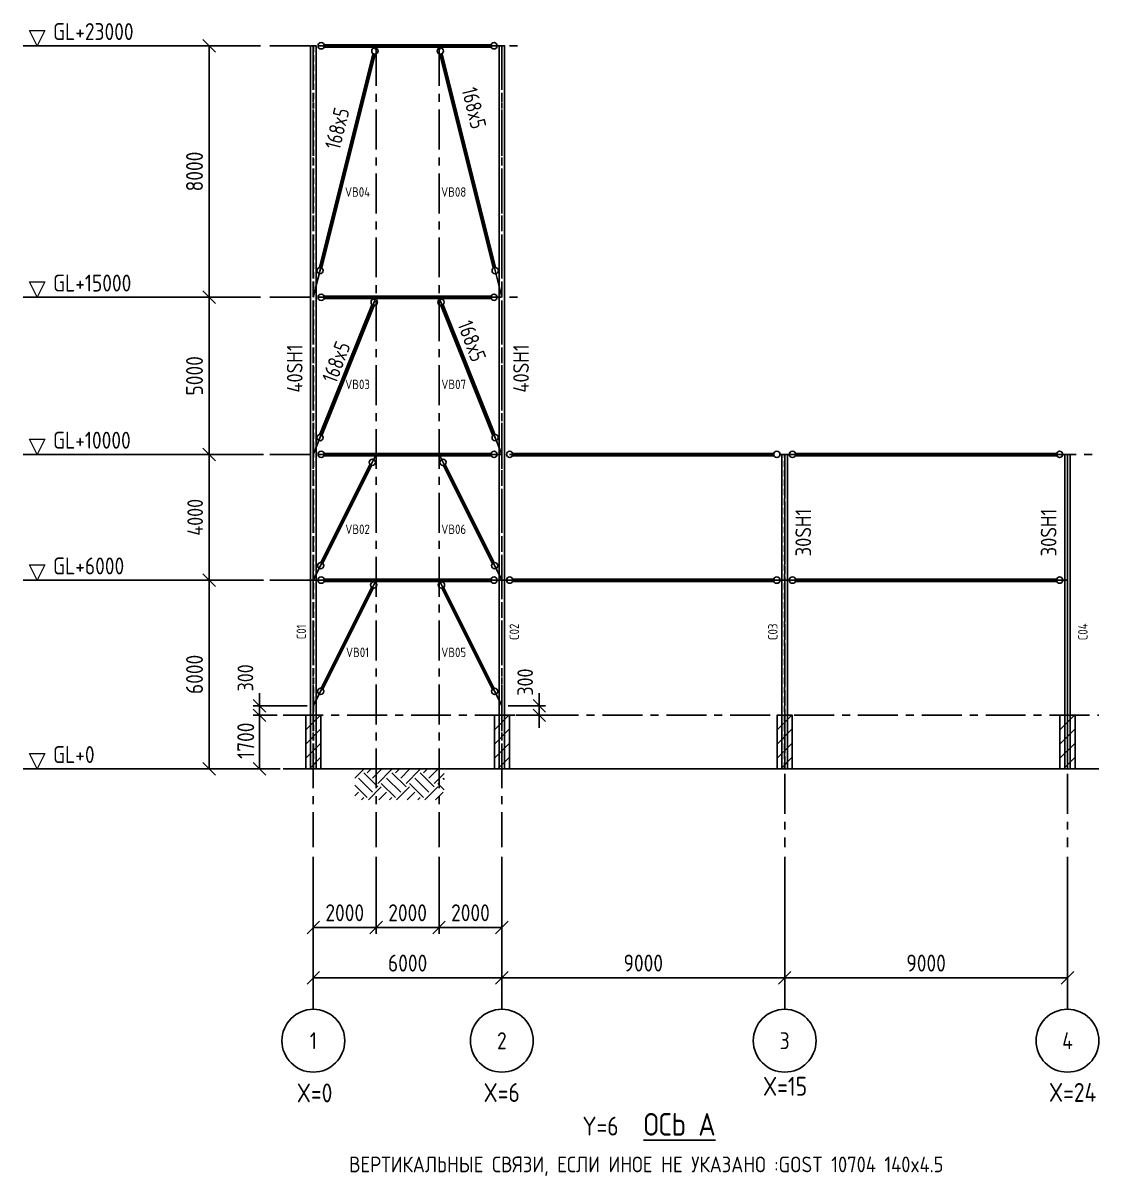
# Model space of a CAD drawing. Header units: millimetres. Extents: x 2309978 to 2584027, y 1315575 to 1485433.
# Drawn here: x 2311093 to 2345330, y 1424728 to 1461406 of the extents above; entities that cross this region are included whole.
import ezdxf
from ezdxf.enums import TextEntityAlignment as Align

# ---------------------------------------------------------------- set-up
doc = ezdxf.new("R2010")
doc.units = ezdxf.units.MM
doc.header["$LTSCALE"] = 40
doc.linetypes.add('CENTER', pattern=[50.8, 31.75, -6.35, 6.35, -6.35])
doc.linetypes.add('HIDDEN', pattern=[0.375, 0.25, -0.125])
for name, color, linetype in [('Brace', 30, 'Continuous'), ('center line', 1, 'CENTER'), ('column', 6, 'Continuous'), ('DIM', 2, 'Continuous'), ('dimension', 3, 'Continuous'), ('ENCASEMENT', 8, 'Continuous'), ('Girder', 4, 'Continuous'), ('HATCH', 8, 'Continuous'), ('pedestal', 2, 'Continuous'), ('STEEL MEMBER', 7, 'Continuous'), ('SYMBOL', 3, 'Continuous'), ('text', 2, 'Continuous')]:
    doc.layers.add(name, color=color, linetype=linetype)
doc.styles.add('1-200', font='romans.shx', dxfattribs={"width": 0.82, "height": 500})
doc.styles.add('DIM', font='romans.shx', dxfattribs={"width": 0.8})
doc.styles.add('ROMAND', font='romand.shx', dxfattribs={"width": 0.82})
doc.dimstyles.new('D200', dxfattribs={"dimscale": 200, "dimtxt": 2.7, "dimasz": 2, "dimexe": 1, "dimexo": 1.5, "dimgap": 1, "dimtad": 1, "dimdec": 0, "dimzin": 0, "dimdsep": 46, "dimtxsty": 'Standard', "dimblk": 'OBLIQUE', "dimcen": 0, "dimclrd": 3, "dimclre": 1, "dimclrt": 2, "dimadec": 0, "dimazin": 0, "dimtfac": 1, "dimtdec": 0, "dimtix": 1, "dimtmove": 2, "dimatfit": 3, "dimfxl": 0.5, "dimtolj": 1, "dimtzin": 0, "dimarcsym": 0})
doc.dimstyles.new('DIM-200', dxfattribs={"dimscale": 200, "dimtxt": 2.5, "dimasz": 2, "dimexe": 1, "dimexo": 1, "dimgap": 1, "dimtad": 1, "dimdec": 0, "dimzin": 0, "dimdsep": 46, "dimtxsty": 'DIM', "dimblk": 'OBLIQUE', "dimcen": 0, "dimclrd": 3, "dimclre": 3, "dimclrt": 2, "dimadec": 0, "dimazin": 0, "dimtfac": 1, "dimtdec": 0, "dimtix": 1, "dimtmove": 2, "dimatfit": 0, "dimfxl": 1, "dimtolj": 1, "dimtzin": 0, "dimarcsym": 0})

# ---------------------------------------------------------------- blocks, each defined once
blk = doc.blocks.new('_OBLIQUE')
at = {"color": 0, "linetype": 'ByBlock'}
blk.add_line((-0.5, -0.5), (0.5, 0.5), dxfattribs=at)
blk = doc.blocks.new('*D122')
at = {"layer": 'Defpoints', "color": 0, "linetype": 'Continuous', "lineweight": 60, "ltscale": 30, "transparency": 16777216}
for p in [(2320330, 1435183), (2326330, 1435183), (2320330, 1431030)]:
    blk.add_point(p, dxfattribs=at)
at = {"layer": 'DIM', "color": 1, "linetype": 'Continuous', "lineweight": -2, "ltscale": 30, "transparency": 16777216}
for p, q in [((2320330, 1434883), (2320330, 1430830)), ((2326330, 1434883), (2326330, 1430830))]:
    blk.add_line(p, q, dxfattribs=at)
at = {"layer": 'DIM', "color": 3, "linetype": 'Continuous', "lineweight": -2, "ltscale": 30, "transparency": 16777216}
blk.add_line((2326330, 1431030), (2320330, 1431030), dxfattribs=at)
at = {"layer": 'DIM', "color": 3, "linetype": 'Continuous', "lineweight": -2, "ltscale": 30, "transparency": 16777216, "xscale": 400, "yscale": 400, "zscale": 400, "rotation": 180}
blk.add_blockref('_OBLIQUE', (2320330, 1431030), dxfattribs=at)
at = {"layer": 'DIM', "color": 3, "linetype": 'Continuous', "lineweight": -2, "ltscale": 30, "transparency": 16777216, "xscale": 400, "yscale": 400, "zscale": 400}
blk.add_blockref('_OBLIQUE', (2326330, 1431030), dxfattribs=at)
at = {"layer": 'DIM', "color": 2, "linetype": 'Continuous', "lineweight": 0, "ltscale": 30, "transparency": 16777216, "insert": (2323330, 1431500), "char_height": 540, "attachment_point": 5, "style": 'DIM'}
blk.add_mtext('\\A1;6000', dxfattribs=at)
blk = doc.blocks.new('*D123')
at = {"layer": 'Defpoints', "color": 0, "linetype": 'Continuous', "lineweight": 60, "ltscale": 30, "transparency": 16777216}
for p in [(2317019, 1443683), (2318949, 1443683), (2319494, 1437683)]:
    blk.add_point(p, dxfattribs=at)
at = {"layer": 'DIM', "color": 1, "linetype": 'Continuous', "lineweight": -2, "ltscale": 30, "transparency": 16777216}
for p, q in [((2318649, 1443683), (2316819, 1443683)), ((2319194, 1437683), (2316819, 1437683))]:
    blk.add_line(p, q, dxfattribs=at)
at = {"layer": 'DIM', "color": 3, "linetype": 'Continuous', "lineweight": -2, "ltscale": 30, "transparency": 16777216}
blk.add_line((2317019, 1437683), (2317019, 1443683), dxfattribs=at)
at = {"layer": 'DIM', "color": 3, "linetype": 'Continuous', "lineweight": -2, "ltscale": 30, "transparency": 16777216, "xscale": 400, "yscale": 400, "zscale": 400}
for p, rotation in [((2317019, 1443683), 90), ((2317019, 1437683), 270)]:
    blk.add_blockref('_OBLIQUE', p, dxfattribs=dict(at, rotation=rotation))
at = {"layer": 'DIM', "color": 2, "linetype": 'Continuous', "lineweight": 0, "ltscale": 30, "transparency": 16777216, "insert": (2316549, 1440683), "char_height": 540, "attachment_point": 5, "rotation": 90, "style": 'DIM'}
blk.add_mtext('\\A1;6000', dxfattribs=at)
blk = doc.blocks.new('*D124')
at = {"layer": 'Defpoints', "color": 0, "linetype": 'Continuous', "lineweight": 60, "ltscale": 30, "transparency": 16777216}
for p in [(2317019, 1452683), (2318949, 1452683), (2318949, 1447683)]:
    blk.add_point(p, dxfattribs=at)
at = {"layer": 'DIM', "color": 1, "linetype": 'Continuous', "lineweight": -2, "ltscale": 30, "transparency": 16777216}
for p, q in [((2318649, 1452683), (2316819, 1452683)), ((2318649, 1447683), (2316819, 1447683))]:
    blk.add_line(p, q, dxfattribs=at)
at = {"layer": 'DIM', "color": 3, "linetype": 'Continuous', "lineweight": -2, "ltscale": 30, "transparency": 16777216}
blk.add_line((2317019, 1447683), (2317019, 1452683), dxfattribs=at)
at = {"layer": 'DIM', "color": 3, "linetype": 'Continuous', "lineweight": -2, "ltscale": 30, "transparency": 16777216, "xscale": 400, "yscale": 400, "zscale": 400}
for p, rotation in [((2317019, 1452683), 90), ((2317019, 1447683), 270)]:
    blk.add_blockref('_OBLIQUE', p, dxfattribs=dict(at, rotation=rotation))
at = {"layer": 'DIM', "color": 2, "linetype": 'Continuous', "lineweight": 0, "ltscale": 30, "transparency": 16777216, "insert": (2316549, 1450183), "char_height": 540, "attachment_point": 5, "rotation": 90, "style": 'DIM'}
blk.add_mtext('\\A1;5000', dxfattribs=at)
blk = doc.blocks.new('*D125')
at = {"layer": 'Defpoints', "color": 0, "linetype": 'Continuous', "lineweight": 60, "ltscale": 30, "transparency": 16777216}
for p in [(2318619, 1439383), (2319374, 1439383), (2319574, 1437683)]:
    blk.add_point(p, dxfattribs=at)
at = {"layer": 'DIM', "color": 1, "linetype": 'Continuous', "lineweight": -2, "ltscale": 30, "transparency": 16777216}
for p, q in [((2319074, 1439383), (2318419, 1439383)), ((2319274, 1437683), (2318419, 1437683))]:
    blk.add_line(p, q, dxfattribs=at)
at = {"layer": 'DIM', "color": 3, "linetype": 'Continuous', "lineweight": -2, "ltscale": 30, "transparency": 16777216}
blk.add_line((2318619, 1437683), (2318619, 1439383), dxfattribs=at)
at = {"layer": 'DIM', "color": 3, "linetype": 'Continuous', "lineweight": -2, "ltscale": 30, "transparency": 16777216, "xscale": 400, "yscale": 400, "zscale": 400}
for p, rotation in [((2318619, 1439383), 90), ((2318619, 1437683), 270)]:
    blk.add_blockref('_OBLIQUE', p, dxfattribs=dict(at, rotation=rotation))
at = {"layer": 'DIM', "color": 2, "linetype": 'Continuous', "lineweight": 0, "ltscale": 30, "transparency": 16777216, "insert": (2318180, 1438574), "char_height": 540, "attachment_point": 5, "rotation": 90, "style": 'DIM'}
blk.add_mtext('\\A1;1700', dxfattribs=at)
blk = doc.blocks.new('*D126')
at = {"layer": 'Defpoints', "color": 0, "linetype": 'Continuous', "lineweight": 60, "ltscale": 30, "transparency": 16777216}
for p in [(2335330, 1435183), (2344330, 1435183), (2335330, 1431030)]:
    blk.add_point(p, dxfattribs=at)
at = {"layer": 'DIM', "color": 1, "linetype": 'Continuous', "lineweight": -2, "ltscale": 30, "transparency": 16777216}
for p, q in [((2335330, 1434883), (2335330, 1430830)), ((2344330, 1434883), (2344330, 1430830))]:
    blk.add_line(p, q, dxfattribs=at)
at = {"layer": 'DIM', "color": 3, "linetype": 'Continuous', "lineweight": -2, "ltscale": 30, "transparency": 16777216}
blk.add_line((2344330, 1431030), (2335330, 1431030), dxfattribs=at)
at = {"layer": 'DIM', "color": 3, "linetype": 'Continuous', "lineweight": -2, "ltscale": 30, "transparency": 16777216, "xscale": 400, "yscale": 400, "zscale": 400, "rotation": 180}
blk.add_blockref('_OBLIQUE', (2335330, 1431030), dxfattribs=at)
at = {"layer": 'DIM', "color": 3, "linetype": 'Continuous', "lineweight": -2, "ltscale": 30, "transparency": 16777216, "xscale": 400, "yscale": 400, "zscale": 400}
blk.add_blockref('_OBLIQUE', (2344330, 1431030), dxfattribs=at)
at = {"layer": 'DIM', "color": 2, "linetype": 'Continuous', "lineweight": 0, "ltscale": 30, "transparency": 16777216, "insert": (2339830, 1431500), "char_height": 540, "attachment_point": 5, "style": 'DIM'}
blk.add_mtext('\\A1;9000', dxfattribs=at)
blk = doc.blocks.new('*D130')
at = {"layer": 'Defpoints', "color": 0, "linetype": 'Continuous', "lineweight": 60, "ltscale": 30, "transparency": 16777216}
for p in [(2335330, 1435183), (2326330, 1433397), (2335330, 1431030)]:
    blk.add_point(p, dxfattribs=at)
at = {"layer": 'DIM', "color": 1, "linetype": 'Continuous', "lineweight": -2, "ltscale": 30, "transparency": 16777216}
for p, q in [((2335330, 1434883), (2335330, 1430830)), ((2326330, 1433097), (2326330, 1430830))]:
    blk.add_line(p, q, dxfattribs=at)
at = {"layer": 'DIM', "color": 3, "linetype": 'Continuous', "lineweight": -2, "ltscale": 30, "transparency": 16777216}
blk.add_line((2326330, 1431030), (2335330, 1431030), dxfattribs=at)
at = {"layer": 'DIM', "color": 3, "linetype": 'Continuous', "lineweight": -2, "ltscale": 30, "transparency": 16777216, "xscale": 400, "yscale": 400, "zscale": 400, "rotation": 180}
blk.add_blockref('_OBLIQUE', (2326330, 1431030), dxfattribs=at)
at = {"layer": 'DIM', "color": 3, "linetype": 'Continuous', "lineweight": -2, "ltscale": 30, "transparency": 16777216, "xscale": 400, "yscale": 400, "zscale": 400}
blk.add_blockref('_OBLIQUE', (2335330, 1431030), dxfattribs=at)
at = {"layer": 'DIM', "color": 2, "linetype": 'Continuous', "lineweight": 0, "ltscale": 30, "transparency": 16777216, "insert": (2330830, 1431500), "char_height": 540, "attachment_point": 5, "style": 'DIM'}
blk.add_mtext('\\A1;9000', dxfattribs=at)
blk = doc.blocks.new('*D131')
at = {"layer": 'Defpoints', "color": 0, "linetype": 'Continuous', "lineweight": 60, "ltscale": 30, "transparency": 16777216}
for p in [(2324330, 1435183), (2326330, 1435183), (2324330, 1432630)]:
    blk.add_point(p, dxfattribs=at)
at = {"layer": 'DIM', "color": 1, "linetype": 'Continuous', "lineweight": -2, "ltscale": 30, "transparency": 16777216}
for p, q in [((2324330, 1434883), (2324330, 1432430)), ((2326330, 1434883), (2326330, 1432430))]:
    blk.add_line(p, q, dxfattribs=at)
at = {"layer": 'DIM', "color": 3, "linetype": 'Continuous', "lineweight": -2, "ltscale": 30, "transparency": 16777216}
blk.add_line((2326330, 1432630), (2324330, 1432630), dxfattribs=at)
at = {"layer": 'DIM', "color": 3, "linetype": 'Continuous', "lineweight": -2, "ltscale": 30, "transparency": 16777216, "xscale": 400, "yscale": 400, "zscale": 400, "rotation": 180}
blk.add_blockref('_OBLIQUE', (2324330, 1432630), dxfattribs=at)
at = {"layer": 'DIM', "color": 3, "linetype": 'Continuous', "lineweight": -2, "ltscale": 30, "transparency": 16777216, "xscale": 400, "yscale": 400, "zscale": 400}
blk.add_blockref('_OBLIQUE', (2326330, 1432630), dxfattribs=at)
at = {"layer": 'DIM', "color": 2, "linetype": 'Continuous', "lineweight": 0, "ltscale": 30, "transparency": 16777216, "insert": (2325330, 1433100), "char_height": 540, "attachment_point": 5, "style": 'DIM'}
blk.add_mtext('\\A1;2000', dxfattribs=at)
blk = doc.blocks.new('*D132')
at = {"layer": 'Defpoints', "color": 0, "linetype": 'ByBlock', "lineweight": 60, "transparency": 16777216}
for p in [(2318949, 1447683), (2317019, 1443683), (2318949, 1443683)]:
    blk.add_point(p, dxfattribs=at)
at = {"layer": 'dimension', "color": 3, "linetype": 'ByBlock', "lineweight": -2, "transparency": 16777216}
for p, q in [((2318749, 1447683), (2316819, 1447683)), ((2317019, 1447683), (2317019, 1443683)), ((2318749, 1443683), (2316819, 1443683))]:
    blk.add_line(p, q, dxfattribs=at)
at = {"layer": 'dimension', "color": 3, "linetype": 'ByBlock', "lineweight": -2, "transparency": 16777216, "xscale": 400, "yscale": 400, "zscale": 400}
for p, rotation in [((2317019, 1447683), 90), ((2317019, 1443683), 270)]:
    blk.add_blockref('_OBLIQUE', p, dxfattribs=dict(at, rotation=rotation))
at = {"layer": 'dimension', "color": 2, "linetype": 'ByBlock', "transparency": 16777216, "insert": (2316569, 1445683), "char_height": 500, "attachment_point": 5, "rotation": 90, "style": 'DIM'}
blk.add_mtext('\\A1;4000', dxfattribs=at)
blk = doc.blocks.new('*D127')
at = {"layer": 'Defpoints', "color": 0, "linetype": 'Continuous', "lineweight": 60, "ltscale": 30, "transparency": 16777216}
for p in [(2322330, 1435183), (2324330, 1435183), (2324330, 1432630)]:
    blk.add_point(p, dxfattribs=at)
at = {"layer": 'DIM', "color": 1, "linetype": 'Continuous', "lineweight": -2, "ltscale": 30, "transparency": 16777216}
for p, q in [((2322330, 1434883), (2322330, 1432430)), ((2324330, 1434883), (2324330, 1432430))]:
    blk.add_line(p, q, dxfattribs=at)
at = {"layer": 'DIM', "color": 3, "linetype": 'Continuous', "lineweight": -2, "ltscale": 30, "transparency": 16777216}
blk.add_line((2322330, 1432630), (2324330, 1432630), dxfattribs=at)
at = {"layer": 'DIM', "color": 3, "linetype": 'Continuous', "lineweight": -2, "ltscale": 30, "transparency": 16777216, "xscale": 400, "yscale": 400, "zscale": 400, "rotation": 180}
blk.add_blockref('_OBLIQUE', (2322330, 1432630), dxfattribs=at)
at = {"layer": 'DIM', "color": 3, "linetype": 'Continuous', "lineweight": -2, "ltscale": 30, "transparency": 16777216, "xscale": 400, "yscale": 400, "zscale": 400}
blk.add_blockref('_OBLIQUE', (2324330, 1432630), dxfattribs=at)
at = {"layer": 'DIM', "color": 2, "linetype": 'Continuous', "lineweight": 0, "ltscale": 30, "transparency": 16777216, "insert": (2323330, 1433100), "char_height": 540, "attachment_point": 5, "style": 'DIM'}
blk.add_mtext('\\A1;2000', dxfattribs=at)
blk = doc.blocks.new('*D128')
at = {"layer": 'Defpoints', "color": 0, "linetype": 'Continuous', "lineweight": 60, "ltscale": 30, "transparency": 16777216}
for p in [(2320330, 1435183), (2322330, 1435183), (2320330, 1432630)]:
    blk.add_point(p, dxfattribs=at)
at = {"layer": 'DIM', "color": 1, "linetype": 'Continuous', "lineweight": -2, "ltscale": 30, "transparency": 16777216}
for p, q in [((2320330, 1434883), (2320330, 1432430)), ((2322330, 1434883), (2322330, 1432430))]:
    blk.add_line(p, q, dxfattribs=at)
at = {"layer": 'DIM', "color": 3, "linetype": 'Continuous', "lineweight": -2, "ltscale": 30, "transparency": 16777216}
blk.add_line((2322330, 1432630), (2320330, 1432630), dxfattribs=at)
at = {"layer": 'DIM', "color": 3, "linetype": 'Continuous', "lineweight": -2, "ltscale": 30, "transparency": 16777216, "xscale": 400, "yscale": 400, "zscale": 400, "rotation": 180}
blk.add_blockref('_OBLIQUE', (2320330, 1432630), dxfattribs=at)
at = {"layer": 'DIM', "color": 3, "linetype": 'Continuous', "lineweight": -2, "ltscale": 30, "transparency": 16777216, "xscale": 400, "yscale": 400, "zscale": 400}
blk.add_blockref('_OBLIQUE', (2322330, 1432630), dxfattribs=at)
at = {"layer": 'DIM', "color": 2, "linetype": 'Continuous', "lineweight": 0, "ltscale": 30, "transparency": 16777216, "insert": (2321330, 1433100), "char_height": 540, "attachment_point": 5, "style": 'DIM'}
blk.add_mtext('\\A1;2000', dxfattribs=at)
blk = doc.blocks.new('*D133')
at = {"layer": 'Defpoints', "color": 0, "linetype": 'ByBlock', "lineweight": 60, "transparency": 16777216}
for p in [(2318619, 1439683), (2320330, 1439683), (2319374, 1439383)]:
    blk.add_point(p, dxfattribs=at)
at = {"layer": 'dimension', "color": 3, "linetype": 'ByBlock', "lineweight": -2, "transparency": 16777216}
for p, q in [((2318619, 1439683), (2318619, 1440083)), ((2320130, 1439683), (2318419, 1439683)), ((2318619, 1439383), (2318619, 1439683)), ((2319174, 1439383), (2318419, 1439383)), ((2318619, 1439383), (2318619, 1438983))]:
    blk.add_line(p, q, dxfattribs=at)
at = {"layer": 'dimension', "color": 3, "linetype": 'ByBlock', "lineweight": -2, "transparency": 16777216, "xscale": 400, "yscale": 400, "zscale": 400}
for p, rotation in [((2318619, 1439683), 270), ((2318619, 1439383), 90)]:
    blk.add_blockref('_OBLIQUE', p, dxfattribs=dict(at, rotation=rotation))
at = {"layer": 'dimension', "color": 2, "linetype": 'ByBlock', "transparency": 16777216, "insert": (2318169, 1440574), "char_height": 500, "attachment_point": 5, "rotation": 90, "style": 'DIM'}
blk.add_mtext('\\A1;300', dxfattribs=at)
blk = doc.blocks.new('*D129')
at = {"layer": 'Defpoints', "color": 0, "linetype": 'Continuous', "lineweight": 60, "ltscale": 30, "transparency": 16777216}
for p in [(2318949, 1460683), (2317019, 1452683), (2318949, 1452683)]:
    blk.add_point(p, dxfattribs=at)
at = {"layer": 'DIM', "color": 1, "linetype": 'Continuous', "lineweight": -2, "ltscale": 30, "transparency": 16777216}
for p, q in [((2318649, 1460683), (2316819, 1460683)), ((2318649, 1452683), (2316819, 1452683))]:
    blk.add_line(p, q, dxfattribs=at)
at = {"layer": 'DIM', "color": 3, "linetype": 'Continuous', "lineweight": -2, "ltscale": 30, "transparency": 16777216}
blk.add_line((2317019, 1460683), (2317019, 1452683), dxfattribs=at)
at = {"layer": 'DIM', "color": 3, "linetype": 'Continuous', "lineweight": -2, "ltscale": 30, "transparency": 16777216, "xscale": 400, "yscale": 400, "zscale": 400}
for p, rotation in [((2317019, 1460683), 90), ((2317019, 1452683), 270)]:
    blk.add_blockref('_OBLIQUE', p, dxfattribs=dict(at, rotation=rotation))
at = {"layer": 'DIM', "color": 2, "linetype": 'Continuous', "lineweight": 0, "ltscale": 30, "transparency": 16777216, "insert": (2316549, 1456683), "char_height": 540, "attachment_point": 5, "rotation": 90, "style": 'DIM'}
blk.add_mtext('\\A1;8000', dxfattribs=at)
blk = doc.blocks.new('*D134')
at = {"layer": 'Defpoints', "color": 0, "linetype": 'ByBlock', "lineweight": 60, "transparency": 16777216}
for p in [(2326330, 1439683), (2327521, 1439683), (2326570, 1439383)]:
    blk.add_point(p, dxfattribs=at)
at = {"layer": 'dimension', "color": 3, "linetype": 'ByBlock', "lineweight": -2, "transparency": 16777216}
for p, q in [((2327521, 1439683), (2327521, 1440083)), ((2326530, 1439683), (2327721, 1439683)), ((2327521, 1439383), (2327521, 1439683)), ((2326770, 1439383), (2327721, 1439383)), ((2327521, 1439383), (2327521, 1438983))]:
    blk.add_line(p, q, dxfattribs=at)
at = {"layer": 'dimension', "color": 3, "linetype": 'ByBlock', "lineweight": -2, "transparency": 16777216, "xscale": 400, "yscale": 400, "zscale": 400}
for p, rotation in [((2327521, 1439683), 270), ((2327521, 1439383), 90)]:
    blk.add_blockref('_OBLIQUE', p, dxfattribs=dict(at, rotation=rotation))
at = {"layer": 'dimension', "color": 2, "linetype": 'ByBlock', "transparency": 16777216, "insert": (2327071, 1440439), "char_height": 500, "attachment_point": 5, "rotation": 90, "style": 'DIM'}
blk.add_mtext('\\A1;300', dxfattribs=at)

msp = doc.modelspace()

# ---------------------------------------------------------------- hatches: boundary and pattern name
at = {"layer": 'HATCH', "linetype": 'ByBlock'}
h = msp.add_hatch(dxfattribs=at)
h.set_pattern_fill('ANSI31', color=256, scale=100, style=0)
h.set_pattern_definition([(45, (-210756.65, -108592.18), (-224.506403, 224.506403), [])])
h.paths.add_polyline_path([(2320089.9, 1437682.8), (2320569.9, 1437682.8), (2320569.9, 1439382.8), (2320089.9, 1439382.8)])
h = msp.add_hatch(dxfattribs=at)
h.set_pattern_fill('ANSI31', color=256, scale=100, style=0)
h.set_pattern_definition([(45, (-204756.65, -108592.18), (-224.506403, 224.506403), [])])
h.paths.add_polyline_path([(2326089.9, 1437682.8), (2326569.9, 1437682.8), (2326569.9, 1439382.8), (2326089.9, 1439382.8)])
h = msp.add_hatch(dxfattribs=at)
h.set_pattern_fill('ANSI31', color=256, scale=100, style=0)
h.set_pattern_definition([(45, (-195756.65, -108592.18), (-224.506403, 224.506403), [])])
h.paths.add_polyline_path([(2335089.9, 1437682.8), (2335569.9, 1437682.8), (2335569.9, 1439382.8), (2335089.9, 1439382.8)])
h = msp.add_hatch(dxfattribs=at)
h.set_pattern_fill('ANSI31', color=256, scale=100, style=0)
h.set_pattern_definition([(45, (-186756.65, -108592.18), (-224.506403, 224.506403), [])])
h.paths.add_polyline_path([(2344089.9, 1437682.8), (2344569.9, 1437682.8), (2344569.9, 1439382.8), (2344089.9, 1439382.8)])
h = msp.add_hatch(dxfattribs=at)
h.set_pattern_fill('EARTH', color=256, scale=100, angle=45, style=0)
h.set_pattern_definition([(45, (785858.9, -80449), (6e-14, 898.02561), [635, -635]), (45, (785690.5, -80280.6), (6e-14, 898.02561), [635, -635]), (45, (785522.14, -80112.23), (6e-14, 898.02561), [635, -635]), (135, (785522.14, -80000), (-898.02561, 6e-14), [635, -635]), (135, (785690.5, -79831.6), (-898.02561, 6e-14), [635, -635]), (135, (785858.9, -79663.2), (-898.02561, 6e-14), [635, -635])])
h.paths.add_polyline_path([(2322858.9, 1437655.3), (2321650.3, 1437655.3), (2321650.3, 1436691.9), (2322858.9, 1436691.9)])
h.paths.add_polyline_path([(2324496.1, 1437655.3), (2322858.9, 1437655.3), (2322858.9, 1436691.9), (2324496.1, 1436691.9)])

# ---------------------------------------------------------------- linework, layer by layer
at = {"layer": 'Brace', "linetype": 'ByBlock', "lineweight": 60}
for p, q in [((2320566.2, 1453628), (2322264, 1460419)), ((2326093.6, 1453628), (2324395.9, 1460419)), ((2320581.3, 1448311.2), (2322230.4, 1452434.1)), ((2326078.6, 1448311.2), (2324429.4, 1452434.1)), ((2320605.2, 1444233.4), (2322159.6, 1447342.2)), ((2326054.6, 1444233.4), (2324500.2, 1447342.2)), ((2320606.7, 1440236.4), (2322208, 1443438.9)), ((2326053.1, 1440236.4), (2324451.9, 1443438.9))]:
    msp.add_line(p, q, dxfattribs=at)
at = {"layer": 'center line', "color": 1}
for p, q in [((2318949.1, 1460682.8), (2326919.4, 1460682.8)), ((2320329.9, 1460682.8), (2320329.9, 1435182.8)), ((2320329.9, 1452682.8), (2322329.9, 1460682.8)), ((2322329.9, 1460682.8), (2322329.9, 1435182.8)), ((2324329.9, 1460682.8), (2324329.9, 1435182.8)), ((2326329.9, 1452682.8), (2324329.9, 1460682.8)), ((2326329.9, 1460682.8), (2326329.9, 1435182.8)), ((2318949.1, 1452682.8), (2326919.4, 1452682.8)), ((2320329.9, 1447682.8), (2322329.9, 1452682.8)), ((2326329.9, 1447682.8), (2324329.9, 1452682.8)), ((2318949.1, 1447682.8), (2345329.9, 1447682.8)), ((2320329.9, 1443682.8), (2322329.9, 1447682.8)), ((2326329.9, 1443682.8), (2324329.9, 1447682.8)), ((2335329.9, 1447682.8), (2335329.9, 1435182.8)), ((2344329.9, 1447682.8), (2344329.9, 1435182.8)), ((2320329.9, 1439682.8), (2322329.9, 1443682.8)), ((2326329.9, 1439682.8), (2324329.9, 1443682.8)), ((2319374.3, 1439382.8), (2345329.9, 1439382.8))]:
    msp.add_line(p, q, dxfattribs=at)
at = {"layer": 'center line', "color": 1, "linetype": 'ByBlock'}
msp.add_line((2318949.1, 1443682.8), (2344329.9, 1443682.8), dxfattribs=at)
at = {"layer": 'column', "linetype": 'ByBlock'}
for points in [[(2320242.4, 1460682.8), (2320417.4, 1460682.8), (2320417.4, 1437682.8), (2320242.4, 1437682.8), (2320242.4, 1460682.8)], [(2326242.4, 1460682.8), (2326417.4, 1460682.8), (2326417.4, 1437682.8), (2326242.4, 1437682.8), (2326242.4, 1460682.8)], [(2335242.4, 1447682.8), (2335417.4, 1447682.8), (2335417.4, 1437682.8), (2335242.4, 1437682.8), (2335242.4, 1447682.8)], [(2344242.4, 1447682.8), (2344417.4, 1447682.8), (2344417.4, 1437682.8), (2344242.4, 1437682.8), (2344242.4, 1447682.8)]]:
    msp.add_lwpolyline(points, dxfattribs=at)
at = {"layer": 'dimension'}
for p, q in [((2320329.9, 1431029.8), (2320329.9, 1430029.8)), ((2326329.9, 1431029.8), (2326329.9, 1430029.8)), ((2335329.9, 1431029.8), (2335329.9, 1430029.8)), ((2344329.9, 1431029.8), (2344329.9, 1430029.8))]:
    msp.add_line(p, q, dxfattribs=at)
at = {"layer": 'dimension', "linetype": 'ByBlock'}
for points in [[(2311092.8, 1460682.8), (2316818.6, 1460682.8)], [(2311092.8, 1452682.8), (2316818.6, 1452682.8)], [(2311092.8, 1447682.8), (2316818.6, 1447682.8)], [(2311092.8, 1443682.8), (2316818.6, 1443682.8)], [(2311092.8, 1437682.8), (2316818.6, 1437682.8)]]:
    msp.add_lwpolyline(points, dxfattribs=at)
at = {"layer": 'ENCASEMENT', "linetype": 'ByBlock'}
for points in [[(2320089.9, 1437682.8), (2320569.9, 1437682.8), (2320569.9, 1439382.8), (2320089.9, 1439382.8)], [(2326089.9, 1437682.8), (2326569.9, 1437682.8), (2326569.9, 1439382.8), (2326089.9, 1439382.8)], [(2335089.9, 1437682.8), (2335569.9, 1437682.8), (2335569.9, 1439382.8), (2335089.9, 1439382.8)], [(2344089.9, 1437682.8), (2344569.9, 1437682.8), (2344569.9, 1439382.8), (2344089.9, 1439382.8)]]:
    msp.add_lwpolyline(points, close=True, dxfattribs=at)
at = {"layer": 'Girder', "linetype": 'ByBlock', "lineweight": 60}
for p, q in [((2320679.9, 1460682.8), (2325979.9, 1460682.8)), ((2320679.9, 1452682.8), (2325979.9, 1452682.8)), ((2320679.9, 1447682.8), (2325979.9, 1447682.8)), ((2326679.9, 1447682.8), (2334979.9, 1447682.8)), ((2335679.9, 1447682.8), (2343979.9, 1447682.8)), ((2320679.9, 1443682.8), (2325979.9, 1443682.8)), ((2326679.9, 1443682.8), (2334979.9, 1443682.8)), ((2335679.9, 1443682.8), (2343979.9, 1443682.8))]:
    msp.add_line(p, q, dxfattribs=at)
at = {"layer": 'Girder', "color": 2, "linetype": 'ByBlock'}
for centre in [(2320579.9, 1460682.8), (2322288.2, 1460516), (2324371.6, 1460516), (2326079.9, 1460682.8), (2320542, 1453531), (2326117.9, 1453531), (2320579.9, 1452682.8), (2322267.6, 1452526.9), (2324392.3, 1452526.9), (2326079.9, 1452682.8), (2320544.1, 1448218.3), (2326115.7, 1448218.3), (2320579.9, 1447682.8), (2326079.9, 1447682.8), (2326579.9, 1447682.8), (2335079.9, 1447682.8), (2335579.9, 1447682.8), (2344079.9, 1447682.8), (2322204.4, 1447431.7), (2324455.5, 1447431.7), (2320560.5, 1444144), (2326099.3, 1444144), (2320579.9, 1443682.8), (2326079.9, 1443682.8), (2326579.9, 1443682.8), (2335079.9, 1443682.8), (2335579.9, 1443682.8), (2344079.9, 1443682.8), (2322252.7, 1443528.3), (2324407.2, 1443528.3), (2320562, 1440147), (2326097.8, 1440147)]:
    msp.add_circle(centre, 100, dxfattribs=at)
at = {"layer": 'pedestal', "linetype": 'ByBlock', "ltscale": 100}
msp.add_line((2319374.3, 1437682.8), (2345329.9, 1437682.8), dxfattribs=at)
at = {"layer": 'STEEL MEMBER', "linetype": 'HIDDEN', "ltscale": 20}
for points in [[(2320326.4, 1460682.8), (2320333.4, 1460682.8), (2320333.4, 1437682.8), (2320326.4, 1437682.8)], [(2326326.4, 1460682.8), (2326333.4, 1460682.8), (2326333.4, 1437682.8), (2326326.4, 1437682.8)], [(2335326.4, 1447682.8), (2335333.4, 1447682.8), (2335333.4, 1437682.8), (2335326.4, 1437682.8)], [(2344326.4, 1447682.8), (2344333.4, 1447682.8), (2344333.4, 1437682.8), (2344326.4, 1437682.8)]]:
    msp.add_lwpolyline(points, close=True, dxfattribs=at)
at = {"layer": 'SYMBOL', "ltscale": 100}
for centre in [(2320329.9, 1429029.8), (2326329.9, 1429029.8), (2335329.9, 1429029.8), (2344329.9, 1429029.8)]:
    msp.add_circle(centre, 1000, dxfattribs=at)
at = {"layer": 'text', "linetype": 'Continuous', "lineweight": 13, "ltscale": 30}
for points in [[(2311542.8, 1460682.8), (2311299.3, 1461169.8), (2311786.3, 1461169.8)], [(2311542.8, 1452682.8), (2311299.3, 1453169.8), (2311786.3, 1453169.8)], [(2311542.8, 1447682.8), (2311299.3, 1448169.8), (2311786.3, 1448169.8)], [(2311542.8, 1443682.8), (2311299.3, 1444169.8), (2311786.3, 1444169.8)], [(2311542.8, 1437682.8), (2311299.3, 1438169.8), (2311786.3, 1438169.8)]]:
    msp.add_3dface(points, dxfattribs=at)

# ---------------------------------------------------------------- texts
at = {"layer": 'STEEL MEMBER', "linetype": 'ByBlock', "style": '1-200'}
for s, rotation, width, p in [('168x5', 283.82717, 0.75, (2325042.5, 1459285)), ('168x5', 76.17283, 0.75, (2321173.5, 1457350.1)), ('168x5', 290.68272, 0.75, (2324906.5, 1451821.6)), ('40SH1', 90, 0.82, (2319988.1, 1449648.6)), ('168x5', 69.31728, 0.75, (2321058.1, 1449914.7)), ('40SH1', 90, 0.82, (2327189.6, 1449648.6)), ('30SH1', 90, 0.82, (2336171.4, 1444440.5)), ('30SH1', 90, 0.82, (2343978.9, 1444440.5))]:
    msp.add_text(s, height=500, rotation=rotation, dxfattribs=dict(at, width=width)).set_placement(p)
at = {"layer": 'STEEL MEMBER', "style": '1-200', "width": 0.82}
msp.add_text('ВЕРТИКАЛЬНЫЕ СВЯЗИ, ЕСЛИ ИНОЕ НЕ УКАЗАНО :GOST 10704 140x4.5', height=500, dxfattribs=at).set_placement((2321470.3, 1424844.6))
at = {"layer": 'SYMBOL', "color": 6, "linetype": 'Continuous', "style": 'DIM', "width": 0.8}
for s, p in [('VB04', (2321737.6, 1456030.9)), ('VB08', (2324796.5, 1456030.9)), ('VB03', (2321737.6, 1449910.4)), ('VB07', (2324796.5, 1449910.4)), ('VB02', (2321737.6, 1445301.5)), ('VB06', (2324796.5, 1445301.5)), ('VB01', (2321737.6, 1441385.8)), ('VB05', (2324796.5, 1441385.8))]:
    msp.add_text(s, height=300, dxfattribs=at).set_placement(p, align=Align.MIDDLE_CENTER)
for s, p in [('C01', (2319948.3, 1442037.5)), ('C02', (2326724.7, 1442037.5)), ('C03', (2334951.8, 1442037.5)), ('C04', (2344818.2, 1442037.5))]:
    msp.add_text(s, height=300, rotation=90, dxfattribs=at).set_placement(p, align=Align.MIDDLE_CENTER)
at = {"layer": 'SYMBOL', "color": 2, "linetype": 'Continuous', "ltscale": 100, "style": 'DIM', "width": 0.8}
for s, p in [('1', (2320329.9, 1429029.8)), ('2', (2326329.9, 1429029.8)), ('3', (2335329.9, 1429029.8)), ('4', (2344329.9, 1429029.8))]:
    msp.add_text(s, height=540, dxfattribs=at).set_placement(p, align=Align.MIDDLE_CENTER)
at = {"layer": 'SYMBOL', "color": 1, "linetype": 'Continuous', "style": 'DIM', "width": 0.8}
for s, p in [('X=15', (2335341.4, 1427581.3)), ('X=0', (2320370, 1427370.3)), ('X=6', (2326323.3, 1427381.9)), ('X=24', (2344493.1, 1427385.6)), ('Y=6', (2329468.3, 1426314.2))]:
    msp.add_text(s, height=600, dxfattribs=at).set_placement(p, align=Align.MIDDLE_CENTER)
at = {"layer": 'text', "ltscale": 100, "style": 'DIM', "width": 0.8}
for s, p in [('GL+23000', (2312048.1, 1460864, -2646559.1)), ('GL+15000', (2312048.1, 1452864, -2646559.1)), ('GL+10000', (2312048.1, 1447864, -2646559.1)), ('GL+6000', (2312048.1, 1443864, -2646559.1)), ('GL+0', (2312048.1, 1437864, -2646559.1))]:
    msp.add_text(s, height=540, dxfattribs=at).set_placement(p)
at = {"layer": 'text', "color": 2, "ltscale": 30, "style": 'ROMAND', "width": 0.82}
msp.add_text('%%UОСЬ A', height=720, dxfattribs=at).set_placement((2330841.7, 1426009.6))

# ---------------------------------------------------------------- dimensions: what is measured, and where the dimension line sits
at = {"layer": 'DIM', "color": 1, "linetype": 'Continuous', "lineweight": 0, "ltscale": 30}
for base, p1, p2, angle, picture, middle in [((2317018.6, 1452682.8), (2318949.1, 1460682.8), (2318949.1, 1452682.8), 270, '*D129', (2316548.6, 1456682.8)), ((2317018.6, 1452682.8), (2318949.1, 1447682.8), (2318949.1, 1452682.8), 90, '*D124', (2316548.6, 1450182.8)), ((2317018.6, 1443682.8), (2319493.9, 1437682.8), (2318949.1, 1443682.8), 90, '*D123', (2316548.6, 1440682.8)), ((2320329.9, 1431029.8), (2326329.9, 1435182.8), (2320329.9, 1435182.8), 180, '*D122', (2323329.9, 1431499.8)), ((2320329.9, 1432629.8), (2322329.9, 1435182.8), (2320329.9, 1435182.8), 180, '*D128', (2321329.9, 1433099.8)), ((2335329.9, 1431029.8), (2344329.9, 1435182.8), (2335329.9, 1435182.8), 180, '*D126', (2339829.9, 1431499.8))]:
    dim = msp.add_linear_dim(base=base, p1=p1, p2=p2, angle=angle, dimstyle='D200', override={"dimtxsty": 'DIM'}, dxfattribs=at)
    dim.commit()
    dim.dimension.update_dxf_attribs({"geometry": picture, "text_midpoint": middle})
dim = msp.add_linear_dim(base=(2318618.6, 1439382.8), p1=(2319574.3, 1437682.8), p2=(2319374.3, 1439382.8), angle=90, dimstyle='D200', override={"dimtxsty": 'DIM'}, dxfattribs=at)
dim.commit()
dim.dimension.update_dxf_attribs({"geometry": '*D125', "text_midpoint": (2318179.9, 1438574.3), "dimtype": 160})
for base, p1, p2, picture, middle in [((2324329.9, 1432629.8), (2322329.9, 1435182.8), (2324329.9, 1435182.8), '*D127', (2323329.9, 1433099.8)), ((2324329.9, 1432629.8), (2326329.9, 1435182.8), (2324329.9, 1435182.8), '*D131', (2325329.9, 1433099.8)), ((2335329.9, 1431029.8), (2326329.9, 1433396.9), (2335329.9, 1435182.8), '*D130', (2330829.9, 1431499.8))]:
    dim = msp.add_linear_dim(base=base, p1=p1, p2=p2, dimstyle='D200', override={"dimtxsty": 'DIM'}, dxfattribs=at)
    dim.commit()
    dim.dimension.update_dxf_attribs({"geometry": picture, "text_midpoint": middle})
at = {"layer": 'dimension', "linetype": 'ByBlock'}
dim = msp.add_linear_dim(base=(2317018.6, 1443682.8), p1=(2318949.1, 1447682.8), p2=(2318949.1, 1443682.8), angle=90, dimstyle='DIM-200', override={"dimfxl": 0.5}, dxfattribs=at)
dim.commit()
dim.dimension.update_dxf_attribs({"geometry": '*D132', "text_midpoint": (2316568.6, 1445682.8)})
for base, p1, p2, picture, middle in [((2318618.6, 1439682.8), (2319374.3, 1439382.8), (2320329.9, 1439682.8), '*D133', (2318168.6, 1440574.2)), ((2327521.4, 1439682.8), (2326569.9, 1439382.8), (2326329.9, 1439682.8), '*D134', (2327071.4, 1440439.2))]:
    dim = msp.add_linear_dim(base=base, p1=p1, p2=p2, angle=90, dimstyle='DIM-200', dxfattribs=at)
    dim.commit()
    dim.dimension.update_dxf_attribs({"geometry": picture, "text_midpoint": middle, "dimtype": 160})

doc.saveas('drawing.dxf')
